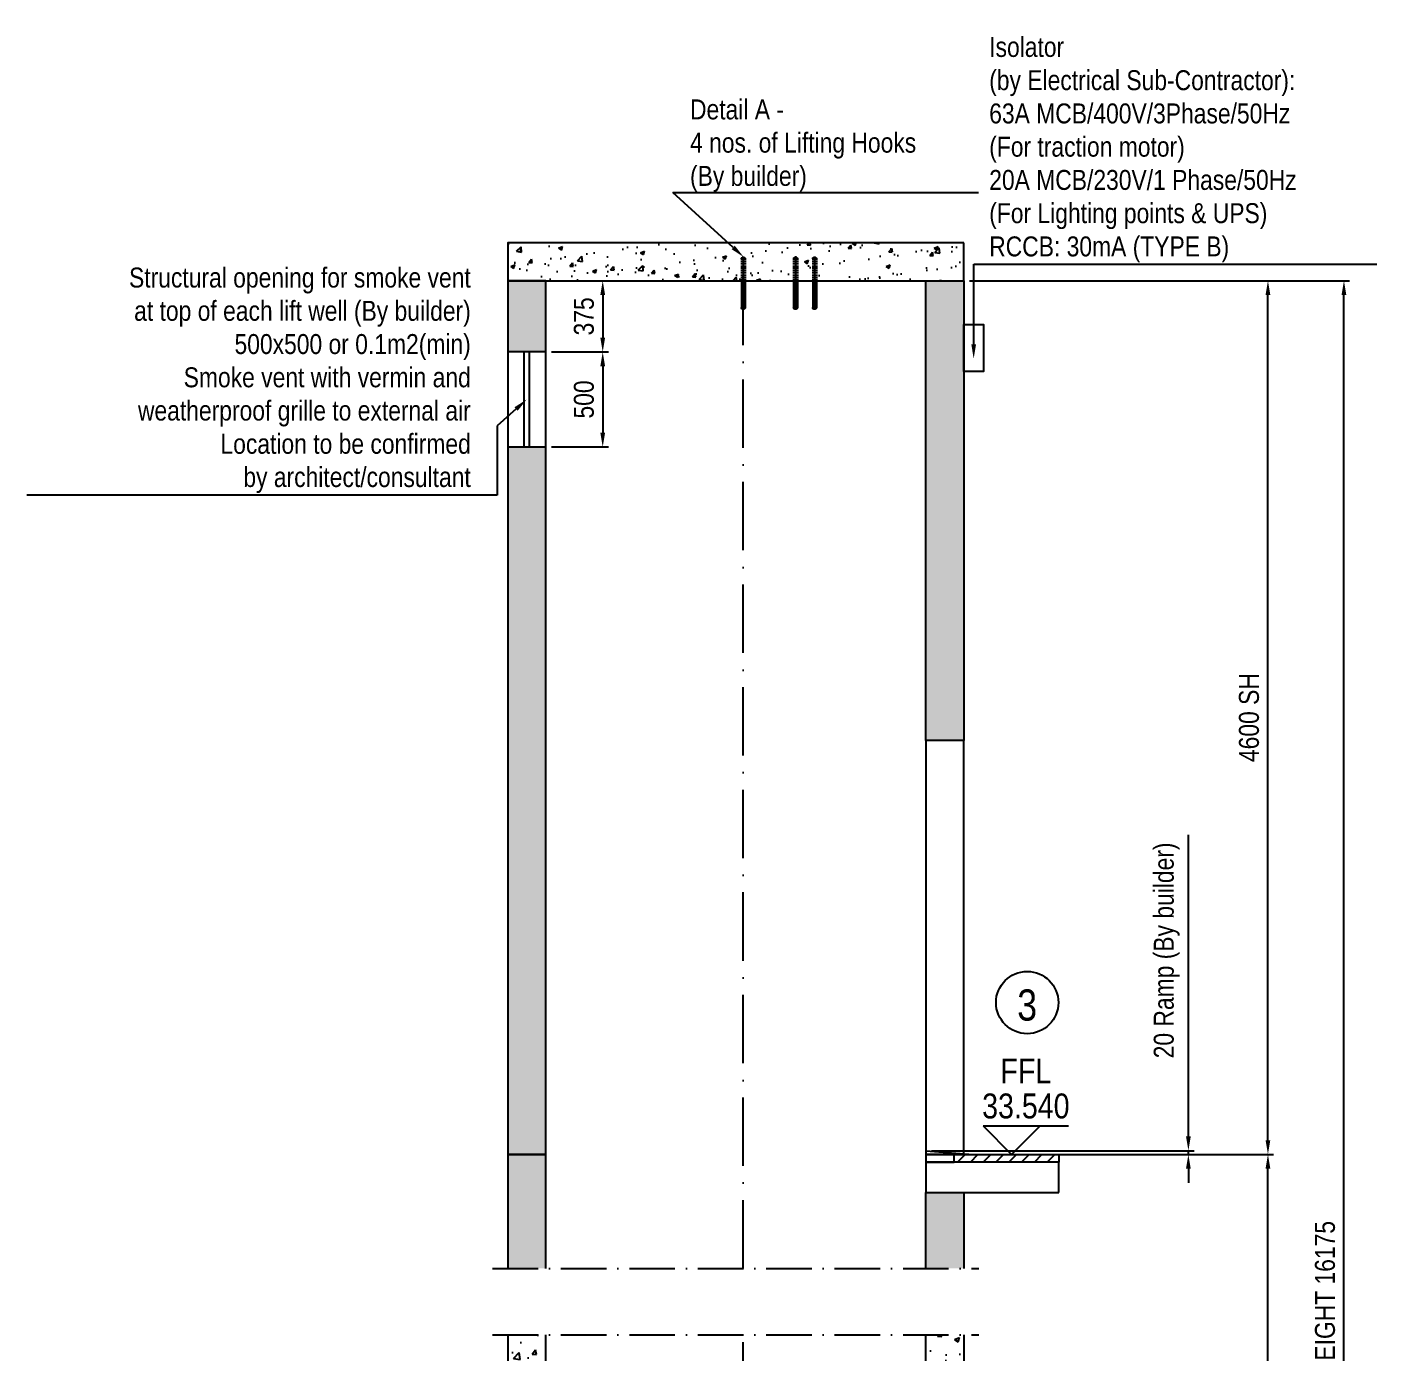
# Model space of a CAD drawing. Header units: millimetres. Extents: x -11456 to 9488, y -4443 to 11834.
# Drawn here: x -11456 to -4351, y 3028 to 10004 of the extents above; entities that cross this region are included whole.
import ezdxf
from ezdxf import colors
from ezdxf.entities.mleader import LeaderData, LeaderLine
from ezdxf.enums import TextEntityAlignment as Align
from ezdxf.math import Vec2, Vec3

# ---------------------------------------------------------------- set-up
doc = ezdxf.new("R2010")
doc.units = ezdxf.units.MM
doc.header["$MEASUREMENT"] = 0
for name, pattern in [('ACAD_ISO10W100', [18, 12, -3, 0, -3]), ('DASHED', [0.75, 0.5, -0.25]), ('HIDDEN', [9.525, 6.35, -3.175])]:
    doc.linetypes.add(name, pattern=pattern)
for name, color, linetype in [('CONT_25', 1, 'Continuous'), ('CONT_35', 2, 'Continuous'), ('CONT_70', 4, 'Continuous'), ('DASHD_25', 1, 'ACAD_ISO10W100'), ('DASHD_35', 2, 'ACAD_ISO10W100'), ('DIM_35', 7, 'Continuous'), ('HATCH_35', 2, 'Continuous'), ('TEXT_35', 2, 'Continuous')]:
    doc.layers.add(name, color=color, linetype=linetype)
doc.styles.add('ARIAL-N', font='ARIALN.TTF')
doc.styles.add('Romans', font='romans.shx', dxfattribs={"width": 0.75})
doc.dimstyles.new('KONE_30', dxfattribs={"dimscale": 30, "dimtxt": 3.5, "dimasz": 2.5, "dimexe": 1, "dimexo": 1, "dimgap": 1.5, "dimtad": 1, "dimdec": 0, "dimzin": 0, "dimdsep": 46, "dimtxsty": 'ARIAL-N', "dimcen": 0, "dimclrd": 256, "dimclre": 256, "dimclrt": 256, "dimadec": 1, "dimazin": 3, "dimtfac": 1, "dimtdec": 0, "dimtmove": 0, "dimatfit": 0, "dimfxl": 1, "dimtfill": 1, "dimtolj": 1, "dimtzin": 0, "dimarcsym": 0})
pattern_1 = [(50, (0, 1965.1), (273.277, -23.909), [28.575, -314.325]), (355, (0, 1965.1), (-52.865, 286.585), [22.86, -251.461]), (100.4514, (22.77, 1963.1), (220.412, 262.677), [24.285, -267.135]), (46.184, (0, 2041.3), (406.619, -63.063), [42.862, -471.487]), (96.6356, (33.9, 2036.05), (356.106, 371.14), [36.428, -400.703]), (351.184, (0, 2041.3), (356.106, 371.14), [34.29, -377.19]), (21, (38.1, 2022.26), (227.4216, -153.398), [28.575, -314.325]), (326, (38.1, 2022.26), (92.703, 276.282), [22.86, -251.46]), (71.4514, (57.05, 2009.47), (320.125, 122.884), [24.285, -267.135]), (37.5, (0, 1965.11), (4.6329, 126.8326), [0, -248.412, 0, -255.27, 0, -252.4125]), (7.5, (0, 1965.1), (100.2295, 150.271), [0, -145.542, 0, -242.697, 0, -96.2025]), (327.5, (-84.96, 1965.11), (203.3859, -8.5931), [0, -95.25, 0, -297.18, 0, -394.335]), (317.5, (-123.06, 1965.1), (222.194, 38.1397), [0, -123.825, 0, -197.358, 0, -280.035])]

# ---------------------------------------------------------------- blocks, each defined once
blk = doc.blocks.new('Shaft_PitLadder_SectionView_CHN')
at = {"layer": 'CONT_70', "linetype": 'DASHED'}
blk.add_lwpolyline([(-150, 0), (150, 0), (150, -300), (-150, -300), (-150, 0), (-150, -600), (150, -600), (150, -300), (150, -900), (-150, -900), (-150, -600), (-150, -1200), (150, -1200), (150, -900), (150, -1500), (-150, -1500), (-150, -1200), (-150, -1800), (150, -1800), (150, -1500), (150, -2100), (-150, -2100), (-150, -1800), (-150, -2364), (150, -2364), (150, -2100)], dxfattribs=at)
blk = doc.blocks.new('M004650412_PL1_ShaftAccessories')
at = {"layer": 'HATCH_35'}
h = blk.add_hatch(dxfattribs=at)
h.set_pattern_fill('AR-CONC', color=254, scale=30)
h.paths.add_polyline_path([(35.5, 13454.6), (40, 13454.6), (40, 13468.2), (40, 13565.1), (-1200, 13565.1), (-1200, 13365.1), (35.5, 13365.1)])
h.paths.add_polyline_path([(273.7, 13565.1), (40, 13565.1), (40, 13468.2), (40, 13454.6), (44.5, 13454.6), (44.5, 13365.1), (297.9, 13365.1)])
h.paths.add_polyline_path([(1200, 13565.1), (273.7, 13565.1), (297.9, 13365.1), (310.5, 13365.1), (310.5, 13454.6), (319.5, 13454.6), (319.5, 13365.1), (410.5, 13365.1), (410.5, 13454.6), (419.5, 13454.6), (419.5, 13365.1), (1200, 13365.1)])
h = blk.add_hatch(dxfattribs=at)
h.set_pattern_fill('AR-CONC', color=254, scale=30)
h.paths.add_polyline_path([(-1000, 12490.1), (-1200, 12490.1), (-1200, 8765.1), (-1000, 8765.1)])
h.paths.add_polyline_path([(-1000, 8765.1), (-1200, 8765.1), (-1200, 8165.1), (-1000, 8165.1)])
h.paths.add_polyline_path([(1200, 8565.1), (1000, 8565.1), (1000, 8165.1), (1200, 8165.1)])
h.paths.add_polyline_path([(1000, 10945.1), (1200, 10945.1), (1200, 13365.1), (1000, 13365.1)])
h.paths.add_polyline_path([(-1000, 13365.1), (-1200, 13365.1), (-1200, 12990.1), (-1000, 12990.1)])
h = blk.add_hatch(dxfattribs=at)
h.set_pattern_fill('ANSI31', color=254, scale=15)
h.set_pattern_definition([(45, (0, 1965.105), (-33.67596, 33.67596), [])])
h.paths.add_polyline_path([(1700, 8725.1), (1150, 8725.1), (1150, 8765.1), (1700, 8765.1)])
h = blk.add_hatch(dxfattribs=at)
h.set_pattern_fill('AR-CONC', color=254, scale=1.5)
h.set_pattern_definition(pattern_1)
h.paths.add_polyline_path([(-1200, 7815.1), (-1200, 3815.1), (-1000, 3815.1), (-1000, 7815.1)])
h = blk.add_hatch(dxfattribs=at)
h.set_pattern_fill('AR-CONC', color=254, scale=1.5)
h.set_pattern_definition(pattern_1)
h.paths.add_polyline_path([(1200, 7815.1), (1200, 5995.1), (1000, 5995.1), (1000, 7815.1)])
h = blk.add_hatch(dxfattribs=at)
h.set_pattern_fill('AR-CONC', color=254, scale=1.5)
h.set_pattern_definition(pattern_1)
h.paths.add_polyline_path([(-1200, 2015.1), (-1200, 3815.1), (-1000, 3815.1), (-1000, 2215.1), (1000, 2215.1), (1000, 3615.1), (1200, 3615.1), (1200, 2015.1)])
h.paths.add_polyline_path([(2501.1, 3615.1), (2501.1, 3775.1), (1000, 3775.1), (1000, 3615.1)])
h = blk.add_hatch(dxfattribs=at)
h.set_pattern_fill('ANSI31', color=254, scale=15)
h.set_pattern_definition([(45, (801.136, 1965.105), (-33.676, 33.676), [])])
h.paths.add_polyline_path([(2501.1, 3775.1), (1150, 3775.1), (1150, 3815.1), (2501.1, 3815.1)])
at = {"layer": 'CONT_70'}
for p, q in [((45, 4801.8), (45, 4928.5)), ((50, 4933.5), (140, 4933.5)), ((145, 4928.5), (145, 4801.8)), ((77.6, 4836.8), (78.4, 4837.6)), ((85.1, 4822), (77.6, 4836.8)), ((85.9, 4822.8), (78.4, 4837.6)), ((94.4, 4833.8), (94.4, 4850)), ((95.6, 4850), (94.4, 4850)), ((95.6, 4833.8), (94.4, 4833.8)), ((95.6, 4833.8), (95.6, 4850)), ((104.1, 4822.8), (111.6, 4837.6)), ((104.9, 4822), (112.4, 4836.8)), ((112.4, 4836.8), (111.6, 4837.6)), ((140, 4796.8), (50, 4796.8)), ((85.1, 4822), (85.9, 4822.8)), ((104.9, 4822), (104.1, 4822.8)), ((245, 3560.1), (245, 3270.1)), ((340, 3565.1), (250, 3565.1)), ((345, 3270.1), (345, 3560.1)), ((292, 3443.9), (292, 3466.3)), ((292, 3463.8), (292.5, 3463.8)), ((292.5, 3446.5), (292, 3446.5)), ((292.5, 3463.8), (292.5, 3457)), ((292.5, 3457), (292.5, 3446.5)), ((297.5, 3457), (297.5, 3463.8)), ((297.5, 3463.8), (298, 3463.8)), ((297.5, 3446.5), (297.5, 3457)), ((298, 3446.5), (297.5, 3446.5)), ((298, 3443.9), (298, 3466.3)), ((295, 3410.1), (292, 3406.8)), ((292, 3406.8), (293.8, 3406.8)), ((295, 3363.9), (292.5, 3361.1)), ((292.5, 3361.1), (294, 3361.1)), ((294, 3349.1), (292.5, 3349.1)), ((292.5, 3349.1), (295, 3346.3)), ((293.8, 3406.8), (293.8, 3390.1)), ((293.8, 3390.1), (296.2, 3390.1)), ((294, 3361.1), (294, 3349.1)), ((298, 3406.8), (295, 3410.1)), ((297.5, 3361.1), (295, 3363.9)), ((295, 3346.3), (297.5, 3349.1)), ((296, 3361.1), (297.5, 3361.1)), ((296, 3349.1), (296, 3361.1)), ((297.5, 3349.1), (296, 3349.1)), ((296.2, 3390.1), (296.2, 3406.8)), ((296.2, 3406.8), (298, 3406.8)), ((293.8, 3303.4), (292, 3303.4)), ((292, 3303.4), (295, 3300.1)), ((296.2, 3320.1), (293.8, 3320.1)), ((293.8, 3320.1), (293.8, 3303.4)), ((295, 3300.1), (298, 3303.4)), ((296.2, 3303.4), (296.2, 3320.1)), ((298, 3303.4), (296.2, 3303.4)), ((250, 3265.1), (340, 3265.1))]:
    blk.add_line(p, q, dxfattribs=at)
at = {"layer": 'CONT_70', "linetype": 'DASHED'}
for p, q in [((370, 4940.1), (220, 4940.1)), ((220, 4940.1), (220, 4790.1)), ((370, 4940.1), (370, 4790.1)), ((370, 4790.1), (220, 4790.1))]:
    blk.add_line(p, q, dxfattribs=at)
at = {"layer": 'CONT_70'}
for points in [[(1200, 13565.1), (-1200, 13565.1), (-1200, 13365.1), (1200, 13365.1)], [(-1200, 8765.1), (-1000, 8765.1), (-1000, 13365.1), (-1200, 13365.1)], [(1200, 10945.1), (1000, 10945.1), (1000, 13365.1), (1200, 13365.1)], [(1200, 13134.1), (1304, 13134.1), (1304, 12888.1), (1200, 12888.1)], [(-1000, 12990.1), (-1200, 12990.1), (-1200, 12490.1), (-1000, 12490.1)], [(-1085, 12990.1), (-1115, 12990.1), (-1115, 12490.1), (-1085, 12490.1)], [(1000, 8765.1), (1200, 8765.1), (1200, 10945.1), (1000, 10945.1)], [(1000, 8725.1), (1150, 8725.1), (1150, 8765.1), (1000, 8765.1)], [(1700, 8725.1), (1150, 8725.1), (1150, 8765.1), (1700, 8765.1)], [(1700, 8565.1), (1700, 8725.1), (1000, 8725.1), (1000, 8565.1)], [(1000, 3815.1), (1200, 3815.1), (1200, 5995.1), (1000, 5995.1)], [(-1200, 2015.1), (-1200, 3815.1), (-1000, 3815.1), (-1000, 2215.1), (1000, 2215.1), (1000, 3615.1), (1200, 3615.1), (1200, 2015.1)], [(1000, 3775.1), (1150, 3775.1), (1150, 3815.1), (1000, 3815.1)], [(2501.1, 3615.1), (2501.1, 3775.1), (1000, 3775.1), (1000, 3615.1)], [(2501.1, 3775.1), (1150, 3775.1), (1150, 3815.1), (2501.1, 3815.1)]]:
    blk.add_lwpolyline(points, close=True, dxfattribs=at)
for points in [[(-1000, 8165.1), (-1000, 8765.1), (-1200, 8765.1), (-1200, 8165.1)], [(1000, 8165.1), (1000, 8565.1), (1200, 8565.1), (1200, 8165.1)], [(-1200, 7815.1), (-1200, 3815.1), (-1000, 3815.1), (-1000, 7815.1)], [(1200, 7815.1), (1200, 5995.1), (1000, 5995.1), (1000, 7815.1)]]:
    blk.add_lwpolyline(points, dxfattribs=at)
for centre, radius in [((95, 4896.9), 23), ((95, 4896.9), 21.3), ((95, 4896.9), 12.3), ((95, 4896.9), 11.4), ((95, 4833.8), 23), ((95, 4833.8), 21.5), ((295, 3528.1), 20), ((295, 3528.1), 6.78), ((295, 3455.1), 23), ((295, 3455.1), 21.5), ((295, 3455.1), 14.2), ((295, 3400.1), 14.2), ((295, 3455.1), 12.8), ((295, 3400.1), 12.8), ((295, 3455.1), 12), ((295, 3355.1), 14.2), ((295, 3355.1), 12.8), ((295, 3310.1), 14.2), ((295, 3310.1), 12.8), ((-742.5, 2715.1), 50), ((-742.5, 2715.1), 35)]:
    blk.add_circle(centre, radius, dxfattribs=at)
for centre, radius, start, end in [((50, 4928.5), 5, 90, 180), ((140, 4928.5), 5, 0, 90), ((50, 4801.8), 5, 180, 270), ((140, 4801.8), 5, 270, 0), ((250, 3560.1), 5, 90, 180), ((340, 3560.1), 5, 0, 90), ((292.5, 3466.3), 0.5, 102.55586, 180), ((292.5, 3443.9), 0.5, 180, 257.44414), ((295, 3455.1), 9, 73.87239, 106.12761), ((295, 3465.6), 9, 253.87238, 286.12762), ((295, 3455.1), 9, 253.87265, 286.12726), ((297.5, 3466.3), 0.5, 0, 77.44414), ((297.5, 3443.9), 0.5, 282.55586, 0), ((250, 3270.1), 5, 180, 270), ((340, 3270.1), 5, 270, 0)]:
    blk.add_arc(centre, radius, start, end, dxfattribs=at)
for points, knots in [([(292, 3443.9), (292, 3443.9), (292, 3443.9), (292, 3443.9), (291.9, 3443.9), (291.9, 3443.9), (291.8, 3443.9), (291.6, 3444), (291.4, 3444), (291.2, 3444.1), (290.9, 3444.2), (290.5, 3444.3), (289.9, 3444.6), (289.1, 3445), (288.2, 3445.6), (287.3, 3446.3), (286.5, 3447.1), (285.5, 3448.4), (284.4, 3450.2), (283.6, 3452.6), (283.4, 3455.1), (283.6, 3457.6), (284.4, 3460), (285.7, 3462.2), (287.3, 3463.9), (289, 3465.2), (290.3, 3465.8), (291.2, 3466.1), (291.6, 3466.2), (291.9, 3466.3), (292, 3466.3), (292, 3466.3)], [0, 0, 0, 0, 0.000186, 0.000744, 0.001672, 0.002971, 0.006676, 0.011847, 0.018469, 0.026519, 0.035969, 0.046783, 0.072291, 0.102495, 0.136612, 0.173684, 0.212747, 0.253005, 0.334975, 0.417529, 0.500153, 0.582777, 0.665331, 0.747299, 0.826514, 0.897615, 0.953266, 0.973513, 0.98817, 0.997034, 1, 1, 1, 1]), ([(292.5, 3463.8), (292.5, 3463.9), (292.5, 3464.3), (292.5, 3464.9), (292.4, 3465.4), (292.4, 3465.9), (292.4, 3466.2), (292.4, 3466.4), (292.4, 3466.6), (292.4, 3466.7), (292.4, 3466.7), (292.4, 3466.8), (292.4, 3466.8), (292.4, 3466.8)], [0, 0, 0, 0, 0.193056, 0.379214, 0.551575, 0.703504, 0.8289, 0.879969, 0.922542, 0.956144, 0.980419, 0.995085, 1, 1, 1, 1]), ([(292.4, 3443.4), (292.4, 3443.4), (292.4, 3443.4), (292.4, 3443.5), (292.4, 3443.5), (292.4, 3443.6), (292.4, 3443.8), (292.4, 3444), (292.4, 3444.3), (292.4, 3444.8), (292.5, 3445.3), (292.5, 3445.9), (292.5, 3446.3), (292.5, 3446.5)], [0, 0, 0, 0, 0.004915, 0.019581, 0.043856, 0.077458, 0.120031, 0.1711, 0.296496, 0.448425, 0.620786, 0.806944, 1, 1, 1, 1]), ([(297.6, 3466.8), (297.6, 3466.8), (297.6, 3466.8), (297.6, 3466.7), (297.6, 3466.7), (297.6, 3466.6), (297.6, 3466.4), (297.6, 3466.2), (297.6, 3465.9), (297.6, 3465.4), (297.5, 3464.9), (297.5, 3464.3), (297.5, 3463.9), (297.5, 3463.8)], [0, 0, 0, 0, 0.004915, 0.019581, 0.043856, 0.077458, 0.120031, 0.1711, 0.296496, 0.448425, 0.620786, 0.806944, 1, 1, 1, 1]), ([(297.5, 3446.5), (297.5, 3446.3), (297.5, 3445.9), (297.5, 3445.3), (297.6, 3444.8), (297.6, 3444.3), (297.6, 3444), (297.6, 3443.8), (297.6, 3443.6), (297.6, 3443.5), (297.6, 3443.5), (297.6, 3443.4), (297.6, 3443.4), (297.6, 3443.4)], [0, 0, 0, 0, 0.193056, 0.379214, 0.551575, 0.703504, 0.8289, 0.879969, 0.922542, 0.956144, 0.980419, 0.995085, 1, 1, 1, 1]), ([(298, 3466.3), (298, 3466.3), (298, 3466.3), (298, 3466.3), (298.1, 3466.3), (298.1, 3466.3), (298.2, 3466.3), (298.4, 3466.2), (298.6, 3466.2), (298.8, 3466.1), (299.1, 3466), (299.5, 3465.9), (300.1, 3465.6), (300.9, 3465.2), (301.8, 3464.6), (302.7, 3463.9), (303.5, 3463.1), (304.5, 3461.8), (305.6, 3460), (306.4, 3457.6), (306.6, 3455.1), (306.4, 3452.6), (305.6, 3450.2), (304.3, 3448), (302.7, 3446.3), (301.3, 3445.2), (300.1, 3444.6), (299.4, 3444.3), (298.8, 3444.1), (298.4, 3444), (298.1, 3443.9), (298, 3443.9), (298, 3443.9)], [0, 0, 0, 0, 0.000186, 0.000744, 0.001672, 0.00297, 0.006675, 0.011846, 0.018468, 0.026518, 0.035968, 0.046782, 0.072289, 0.102492, 0.136608, 0.173679, 0.212741, 0.252997, 0.334964, 0.417514, 0.500134, 0.582755, 0.665305, 0.74727, 0.826482, 0.89758, 0.927775, 0.95327, 0.973516, 0.988171, 0.997034, 1, 1, 1, 1])]:
    blk.add_open_spline(points, degree=3, knots=knots, dxfattribs=at)
at = {"layer": 'DASHD_25', "ltscale": 30}
for p, q in [((40, 8165.1), (40, 13565.1)), ((40, 2015.1), (40, 7815.1))]:
    blk.add_line(p, q, dxfattribs=at)
at = {"layer": 'DASHD_35', "ltscale": 20}
for p, q in [((-1280, 8165.1), (1280, 8165.1)), ((-1280, 7815.1), (1280, 7815.1))]:
    blk.add_line(p, q, dxfattribs=at)
at = {"layer": 'HATCH_35', "xscale": 1.166666666666667, "yscale": 1.375, "zscale": 1.166666666666667}
blk.add_blockref('Shaft_PitLadder_SectionView_CHN', (575, 5465.1), dxfattribs=at)
at = {"layer": 'CONT_70', "insert": (273.6, 4902), "char_height": 75, "width": 10.492, "attachment_point": 1, "style": 'ARIAL-N'}
blk.add_mtext('E', dxfattribs=at)
blk = doc.blocks.new('lifting eye')
at = {"color": 8, "linetype": 'HIDDEN'}
for p, q in [((-10, 115), (-10, 0)), ((0, 125), (0, 125)), ((10, 115), (10, 0))]:
    blk.add_line(p, q, dxfattribs=at)
for p, q in [((-10, 0), (-10, -140)), ((10, 0), (10, -140)), ((0, -150), (0, -150))]:
    blk.add_line(p, q)
for start, end in [(90, 180), (0, 90)]:
    blk.add_arc((0, 115), 10, start, end, dxfattribs=at)
for start, end in [(180, 270), (270, 0)]:
    blk.add_arc((0, -140), 10, start, end)
at = {"layer": 'Defpoints'}
blk.add_line((0, 125), (0, -150), dxfattribs=at)
blk = doc.blocks.new('*D26')
at = {"layer": 'Defpoints', "color": 0, "transparency": 16777216}
for p in [(-8725.8, 8668.1), (-8725.8, 8293.1), (-8425.8, 8293.1)]:
    blk.add_point(p, dxfattribs=at)
at = {"layer": 'DIM_35', "lineweight": -2, "transparency": 16777216}
for p, q in [((-8695.8, 8668.1), (-8395.8, 8668.1)), ((-8425.8, 8593.1), (-8425.8, 8368.1)), ((-8695.8, 8293.1), (-8395.8, 8293.1))]:
    blk.add_line(p, q, dxfattribs=at)
at = {"layer": 'DIM_35', "transparency": 16777216}
for points in [[(-8438.3, 8593.1), (-8413.3, 8593.1), (-8425.8, 8668.1)], [(-8438.3, 8368.1), (-8413.3, 8368.1), (-8425.8, 8293.1)]]:
    blk.add_solid(points, dxfattribs=at)
at = {"layer": 'DIM_35', "transparency": 16777216, "insert": (-8524.4, 8480.6), "char_height": 105, "attachment_point": 5, "rotation": 90, "style": 'ARIAL-N', "bg_fill": 3, "box_fill_scale": 1.25, "bg_fill_color": 256, "bg_fill_true_color": 13158600, "bg_fill_transparency": 0}
blk.add_mtext('\\A1;375', dxfattribs=at)
blk = doc.blocks.new('*D27')
at = {"layer": 'Defpoints', "color": 0, "transparency": 16777216}
for p in [(-8725.8, 8293.1), (-8725.8, 7793.1), (-8425.8, 7793.1)]:
    blk.add_point(p, dxfattribs=at)
at = {"layer": 'DIM_35', "lineweight": -2, "transparency": 16777216}
for p, q in [((-8695.8, 8293.1), (-8395.8, 8293.1)), ((-8425.8, 8218.1), (-8425.8, 7868.1)), ((-8695.8, 7793.1), (-8395.8, 7793.1))]:
    blk.add_line(p, q, dxfattribs=at)
at = {"layer": 'DIM_35', "transparency": 16777216}
for points in [[(-8438.3, 8218.1), (-8413.3, 8218.1), (-8425.8, 8293.1)], [(-8438.3, 7868.1), (-8413.3, 7868.1), (-8425.8, 7793.1)]]:
    blk.add_solid(points, dxfattribs=at)
at = {"layer": 'DIM_35', "transparency": 16777216, "insert": (-8524.4, 8043.1), "char_height": 105, "attachment_point": 5, "rotation": 90, "style": 'ARIAL-N', "bg_fill": 3, "box_fill_scale": 1.25, "bg_fill_color": 256, "bg_fill_true_color": 13158600, "bg_fill_transparency": 0}
blk.add_mtext('\\A1;500', dxfattribs=at)
blk = doc.blocks.new('*D28')
at = {"layer": 'Defpoints', "color": 0, "transparency": 16777216}
for p in [(-6725.8, 4088.1), (-6725.8, 4068.1), (-5343.5, 4088.1)]:
    blk.add_point(p, dxfattribs=at)
at = {"layer": 'DIM_35', "lineweight": -2, "transparency": 16777216}
for p, q in [((-5343.5, 4163.1), (-5343.5, 5750.3)), ((-6695.8, 4088.1), (-5313.5, 4088.1)), ((-6695.8, 4068.1), (-5313.5, 4068.1)), ((-5343.5, 4068.1), (-5343.5, 4088.1)), ((-5343.5, 3993.1), (-5343.5, 3918.1))]:
    blk.add_line(p, q, dxfattribs=at)
at = {"layer": 'DIM_35', "transparency": 16777216}
for points in [[(-5356, 4163.1), (-5331, 4163.1), (-5343.5, 4088.1)], [(-5356, 3993.1), (-5331, 3993.1), (-5343.5, 4068.1)]]:
    blk.add_solid(points, dxfattribs=at)
at = {"layer": 'DIM_35', "transparency": 16777216, "insert": (-5457.3, 5142.4), "char_height": 105, "attachment_point": 5, "rotation": 90, "style": 'ARIAL-N', "bg_fill": 3, "box_fill_scale": 1.25, "bg_fill_color": 256, "bg_fill_true_color": 13158600, "bg_fill_transparency": 0}
blk.add_mtext('\\A1;20 Ramp (By builder)', dxfattribs=at)
blk = doc.blocks.new('Floor_marker')
blk.add_circle((0.15, -5.02), 3.5)
at = {"layer": 'CONT_35', "style": 'Romans', "width": 0.9}
blk.add_attdef('?', text='', height=3.5, dxfattribs=at).set_placement((0.15, -5.29), align=Align.MIDDLE)
blk = doc.blocks.new('*D30')
at = {"layer": 'Defpoints', "color": 0, "transparency": 16777216}
for p in [(-6025.8, 4068.1), (-4924.7, 4068.1), (-6525.8, -881.9)]:
    blk.add_point(p, dxfattribs=at)
at = {"layer": 'DIM_35', "lineweight": -2, "transparency": 16777216}
for p, q in [((-5995.8, 4068.1), (-4894.7, 4068.1)), ((-4924.7, -806.9), (-4924.7, 3993.1)), ((-6495.8, -881.9), (-4894.7, -881.9))]:
    blk.add_line(p, q, dxfattribs=at)
at = {"layer": 'DIM_35', "transparency": 16777216}
for points in [[(-4937.2, 3993.1), (-4912.2, 3993.1), (-4924.7, 4068.1)], [(-4937.2, -806.9), (-4912.2, -806.9), (-4924.7, -881.9)]]:
    blk.add_solid(points, dxfattribs=at)
at = {"layer": 'DIM_35', "transparency": 16777216, "insert": (-5024, 1593.1), "char_height": 105, "attachment_point": 5, "rotation": 90, "style": 'ARIAL-N', "bg_fill": 3, "box_fill_scale": 1.25, "bg_fill_color": 256, "bg_fill_true_color": 13158600, "bg_fill_transparency": 0}
blk.add_mtext('\\A1;TRAVEL HEIGHT 9975', dxfattribs=at)
blk = doc.blocks.new('*D31')
at = {"layer": 'Defpoints', "color": 0, "transparency": 16777216}
for p in [(-6525.8, 8668.1), (-4924.7, 8668.1), (-6025.8, 4068.1)]:
    blk.add_point(p, dxfattribs=at)
at = {"layer": 'DIM_35', "lineweight": -2, "transparency": 16777216}
for p, q in [((-6495.8, 8668.1), (-4894.7, 8668.1)), ((-4924.7, 4143.1), (-4924.7, 8593.1)), ((-5995.8, 4068.1), (-4894.7, 4068.1))]:
    blk.add_line(p, q, dxfattribs=at)
at = {"layer": 'DIM_35', "transparency": 16777216}
for points in [[(-4937.2, 8593.1), (-4912.2, 8593.1), (-4924.7, 8668.1)], [(-4937.2, 4143.1), (-4912.2, 4143.1), (-4924.7, 4068.1)]]:
    blk.add_solid(points, dxfattribs=at)
at = {"layer": 'DIM_35', "transparency": 16777216, "insert": (-5024, 6368.1), "char_height": 105, "attachment_point": 5, "rotation": 90, "style": 'ARIAL-N', "bg_fill": 3, "box_fill_scale": 1.25, "bg_fill_color": 256, "bg_fill_true_color": 13158600, "bg_fill_transparency": 0}
blk.add_mtext('\\A1;4600 SH', dxfattribs=at)
blk = doc.blocks.new('*D32')
at = {"layer": 'Defpoints', "color": 0, "transparency": 16777216}
for p in [(-6525.8, 8668.1), (-4524.7, 8668.1), (-6725.8, -2481.9)]:
    blk.add_point(p, dxfattribs=at)
at = {"layer": 'DIM_35', "lineweight": -2, "transparency": 16777216}
for p, q in [((-6495.8, 8668.1), (-4494.7, 8668.1)), ((-4524.7, -2406.9), (-4524.7, 8593.1)), ((-6695.8, -2481.9), (-4494.7, -2481.9))]:
    blk.add_line(p, q, dxfattribs=at)
at = {"layer": 'DIM_35', "transparency": 16777216}
for points in [[(-4537.2, 8593.1), (-4512.2, 8593.1), (-4524.7, 8668.1)], [(-4537.2, -2406.9), (-4512.2, -2406.9), (-4524.7, -2481.9)]]:
    blk.add_solid(points, dxfattribs=at)
at = {"layer": 'DIM_35', "transparency": 16777216, "insert": (-4624, 3093.1), "char_height": 105, "attachment_point": 5, "rotation": 90, "style": 'ARIAL-N', "bg_fill": 3, "box_fill_scale": 1.25, "bg_fill_color": 256, "bg_fill_true_color": 13158600, "bg_fill_transparency": 0}
blk.add_mtext('\\A1;SHAFT HEIGHT 16175', dxfattribs=at)

msp = doc.modelspace()

# ---------------------------------------------------------------- linework, layer by layer
at = {"layer": 'CONT_70'}
msp.add_line((-6725.8, 4088.1), (-6475.8, 4068.1), dxfattribs=at)
at = {"layer": 'TEXT_35', "linetype": 'Continuous', "ltscale": 0.25}
msp.add_line((-6423.8, 4218.1), (-5973.8, 4218.1), dxfattribs=at)
msp.add_lwpolyline([(-6423.8, 4218.1), (-6273.8, 4068.1), (-6123.8, 4218.1)], dxfattribs=at)

# ---------------------------------------------------------------- block references
msp.add_blockref('M004650412_PL1_ShaftAccessories', (-7725.8, -4697))
at = {"layer": 'CONT_25', "xscale": -1, "rotation": 359.9999999999973}
for p in [(-7685.8, 8668.1), (-7410.8, 8668.1), (-7310.8, 8668.1)]:
    msp.add_blockref('lifting eye', p, dxfattribs=at)

# ---------------------------------------------------------------- texts
at = {"layer": 'TEXT_35', "linetype": 'Continuous', "ltscale": 0.25, "style": 'ARIAL-N'}
msp.add_text('FFL', height=131.25, dxfattribs=at).set_placement((-6198.8, 4507.5), align=Align.MIDDLE)

# ---------------------------------------------------------------- next in the draw order: dimensions: what is measured, and where the dimension line sits
at = {"layer": 'DIM_35'}
dim = msp.add_linear_dim(base=(-8425.8, 8293.1), p1=(-8725.8, 8668.1), p2=(-8725.8, 8293.1), angle=90, dimstyle='KONE_30', dxfattribs=at)
dim.commit()
dim.dimension.update_dxf_attribs({"geometry": '*D26', "text_midpoint": (-8425.8, 8480.6), "dimtype": 160})
dim = msp.add_linear_dim(base=(-5343.5, 4088.1), p1=(-6725.8, 4068.1), p2=(-6725.8, 4088.1), angle=90, text='<> Ramp (By builder)', dimstyle='KONE_30', dxfattribs=at)
dim.commit()
dim.dimension.update_dxf_attribs({"geometry": '*D28', "text_midpoint": (-5343.5, 5142.4), "dimtype": 160})

# ---------------------------------------------------------------- next in the draw order: leaders
at = {"layer": 'TEXT_35'}
ml = msp.add_multileader_mtext('Standard', dxfattribs=at)
ml.set_content('Detail A - \\P4 nos. of Lifting Hooks \\P(By builder)', color=256, style='ARIAL-N')
ml.set_leader_properties()
ml.build(insert=Vec2(0, 0))
ml.multileader.update_dxf_attribs({"text_left_attachment_type": 5, "text_right_attachment_type": 5, "dogleg_length": 1, "arrow_head_size": 75, "scale": 30})
ctx = ml.context
ctx.base_point, ctx.scale, ctx.char_height, ctx.arrow_head_size, ctx.landing_gap_size, ctx.plane_origin = Vec3(-8026.3, 9133.3), 30, 105, 75, 60, Vec3(-7615.4, 9095.9)
ctx.left_attachment, ctx.right_attachment = 5, 5
notes = []
notes.append((ctx, [(0, (1, 1, 0), (-8056.3, 9133.3), (1, 0), 30, [(0, [(-7683.6, 8792.8)], 0, [])])]))
ctx.mtext.insert, ctx.mtext.flow_direction = Vec3(-7966.3, 9622.7), 5
ctx.mtext.has_bg_fill, ctx.mtext.bg_color, ctx.mtext.bg_scale_factor, ctx.mtext.bg_transparency, ctx.mtext.use_window_bg_color = 1, -1023410167, 1.5, 0, 1
ml = msp.add_multileader_mtext('Standard', dxfattribs=at)
ml.set_content('Structural opening for smoke vent \\Pat top of each lift well (By builder) \\P500x500 or 0.1m2(min) \\PSmoke vent with vermin and \\Pweatherproof grille to external air\\PLocation to be confirmed \\Pby architect/consultant', color=256, style='ARIAL-N')
ml.set_leader_properties()
ml.build(insert=Vec2(0, 0))
ml.multileader.update_dxf_attribs({"text_left_attachment_type": 5, "text_right_attachment_type": 5, "dogleg_length": 1, "arrow_head_size": 75, "scale": 30})
ctx = ml.context
ctx.base_point, ctx.scale, ctx.char_height, ctx.arrow_head_size, ctx.landing_gap_size, ctx.plane_origin = Vec3(-10972.8, 7538.8), 30, 105, 75, 60, Vec3(-14997.7, 10106.8)
ctx.left_attachment, ctx.right_attachment, ctx.text_align_type = 5, 5, 2
notes.append((ctx, [(1, (1, 1, 0), (-8980.9, 7538.8), (-1, 0), 79.3, [(2, [(-8825.8, 8043.1), (-8980.9, 7903.9)], 0, [])])]))
ctx.mtext.insert, ctx.mtext.alignment, ctx.mtext.flow_direction = Vec3(-9120.2, 8737.4), 3, 5
ctx.mtext.has_bg_fill, ctx.mtext.bg_color, ctx.mtext.bg_scale_factor, ctx.mtext.bg_transparency, ctx.mtext.use_window_bg_color = 1, -1023410167, 1.5, 0, 1
for ctx, leaders in notes:
    for number, flags, end, landing, length, lines in leaders:
        leader = LeaderData()
        leader.index, (leader.has_last_leader_line, leader.has_dogleg_vector, leader.attachment_direction) = number, flags
        leader.last_leader_point, leader.dogleg_vector, leader.dogleg_length = Vec3(end), Vec3(landing), length
        for number, points, colour, breaks in lines:
            line = LeaderLine()
            line.index, line.vertices, line.color, line.breaks = number, Vec3.list(points), colors.encode_raw_color(colour), breaks
            leader.lines.append(line)
        ctx.leaders.append(leader)

# ---------------------------------------------------------------- next in the draw order: block references
at = {"layer": 'HATCH_35'}
ref = msp.add_blockref('Floor_marker', (-6198.8, 5103.2), dxfattribs=dict(at, xscale=46.87500000000001, yscale=46.87500000000001, zscale=46.87500000000001))
ref.add_attrib('?', '3', dxfattribs={"layer": 'CONT_35', "height": 164.1, "style": 'ARIAL-N'}).set_placement((-6192, 4855.1), align=Align.MIDDLE)

# ---------------------------------------------------------------- next in the draw order: dimensions: what is measured, and where the dimension line sits
at = {"layer": 'DIM_35'}
dim = msp.add_linear_dim(base=(-8425.8, 7793.1), p1=(-8725.8, 8293.1), p2=(-8725.8, 7793.1), angle=90, dimstyle='KONE_30', dxfattribs=at)
dim.commit()
dim.dimension.update_dxf_attribs({"geometry": '*D27', "text_midpoint": (-8524.4, 8043.1)})
dim = msp.add_linear_dim(base=(-4924.7, 4068.1), p1=(-6525.8, -881.9), p2=(-6025.8, 4068.1), angle=90, text='TRAVEL HEIGHT 9975', dimstyle='KONE_30', dxfattribs=at)
dim.commit()
dim.dimension.update_dxf_attribs({"geometry": '*D30', "text_midpoint": (-5024, 1593.1)})

# ---------------------------------------------------------------- next in the draw order: dimensions: what is measured, and where the dimension line sits
dim = msp.add_linear_dim(base=(-4924.7, 8668.1), p1=(-6025.8, 4068.1), p2=(-6525.8, 8668.1), angle=90, text='<> SH', dimstyle='KONE_30', dxfattribs=at)
dim.commit()
dim.dimension.update_dxf_attribs({"geometry": '*D31', "text_midpoint": (-5024, 6368.1)})

# ---------------------------------------------------------------- next in the draw order: dimensions: what is measured, and where the dimension line sits
dim = msp.add_linear_dim(base=(-4524.7, 8668.1), p1=(-6725.8, -2481.9), p2=(-6525.8, 8668.1), angle=90, text='SHAFT HEIGHT 16175', dimstyle='KONE_30', dxfattribs=at)
dim.commit()
dim.dimension.update_dxf_attribs({"geometry": '*D32', "text_midpoint": (-4624, 3093.1)})

# ---------------------------------------------------------------- next in the draw order: texts
at = {"layer": 'TEXT_35', "linetype": 'Continuous', "ltscale": 0.25, "style": 'ARIAL-N'}
msp.add_text('33.540', height=131.25, dxfattribs=at).set_placement((-6198.8, 4323.5), align=Align.MIDDLE)

# ---------------------------------------------------------------- next in the draw order: leaders
at = {"layer": 'TEXT_35'}
ml = msp.add_multileader_mtext('Standard', dxfattribs=at)
ml.set_content('Isolator\\P(by Electrical Sub-Contractor):\\P63A MCB/400V/3Phase/50Hz\\P(For traction motor)\\P20A MCB/230V/1 Phase/50Hz\\P(For Lighting points & UPS)\\PRCCB: 30mA (TYPE B)', color=256, style='ARIAL-N')
ml.set_leader_properties()
ml.build(insert=Vec2(0, 0))
ml.multileader.update_dxf_attribs({"text_left_attachment_type": 5, "text_right_attachment_type": 5, "dogleg_length": 1, "arrow_head_size": 75, "scale": 30})
ctx = ml.context
ctx.base_point, ctx.scale, ctx.char_height, ctx.arrow_head_size, ctx.landing_gap_size, ctx.plane_origin = Vec3(-6451.6, 8754.7), 30, 105, 75, 60, Vec3(-6513.5, 6444.1)
ctx.left_attachment, ctx.right_attachment = 5, 5
notes = []
notes.append((ctx, [(1, (1, 1, 0), (-6473.4, 8754.7), (1, 0), 21.8, [(0, [(-6473.4, 8257.8)], 0, [])])]))
ctx.mtext.insert, ctx.mtext.flow_direction = Vec3(-6391.6, 9951.6), 5
ctx.mtext.has_bg_fill, ctx.mtext.bg_color, ctx.mtext.bg_scale_factor, ctx.mtext.bg_transparency, ctx.mtext.use_window_bg_color = 1, -1023410167, 1.5, 0, 1
for ctx, leaders in notes:
    for number, flags, end, landing, length, lines in leaders:
        leader = LeaderData()
        leader.index, (leader.has_last_leader_line, leader.has_dogleg_vector, leader.attachment_direction) = number, flags
        leader.last_leader_point, leader.dogleg_vector, leader.dogleg_length = Vec3(end), Vec3(landing), length
        for number, points, colour, breaks in lines:
            line = LeaderLine()
            line.index, line.vertices, line.color, line.breaks = number, Vec3.list(points), colors.encode_raw_color(colour), breaks
            leader.lines.append(line)
        ctx.leaders.append(leader)

doc.saveas('drawing.dxf')
